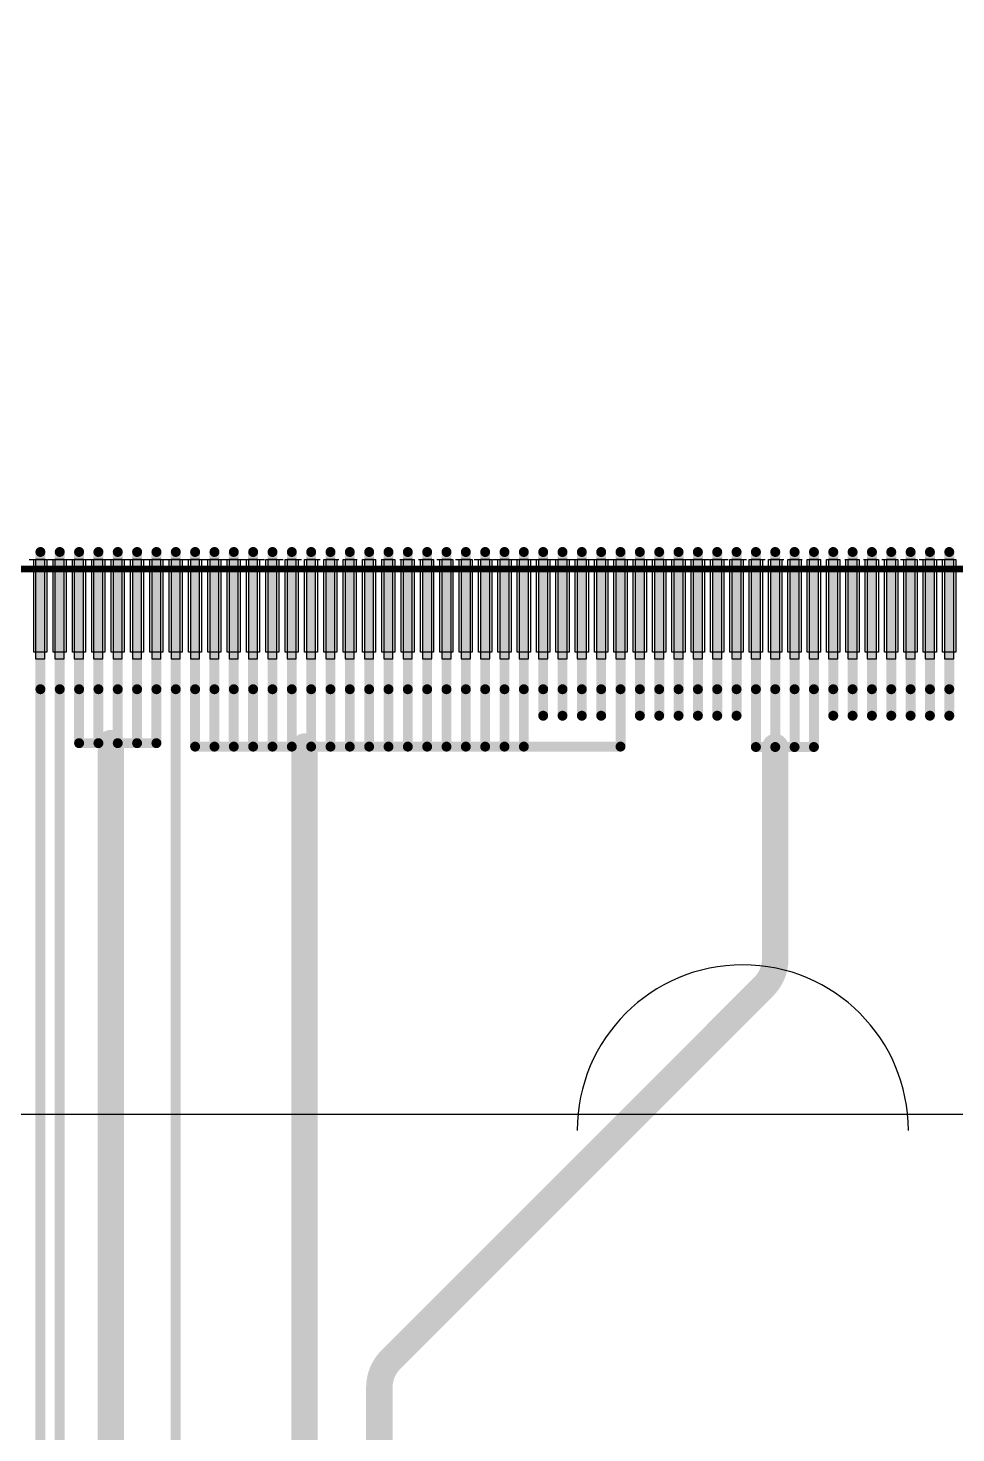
# Model space of a CAD drawing. Header units: millimetres. Extents: x 2479 to 2803, y 2230 to 2386.
# Drawn here: x 2635.86 to 2642.87, y 2301.59 to 2312.2 of the extents above; entities that cross this region are included whole.
import ezdxf

# ---------------------------------------------------------------- set-up
doc = ezdxf.new("R2010")
doc.units = ezdxf.units.MM
for name, color, linetype in [('dim', 4, 'Continuous'), ('LAYER_23', 9, 'Continuous'), ('铁框', 232, 'Continuous')]:
    doc.layers.add(name, color=color, linetype=linetype)

# ---------------------------------------------------------------- blocks, each defined once
blk = doc.blocks.new('ROUND_11')
at = {"const_width": 0.0375}
blk.add_lwpolyline([(-0.01875, 0, 1), (0.01875, 0, 1)], format="xyb", close=True, dxfattribs=at)
blk = doc.blocks.new('ROUND_17')
at = {"const_width": 0.1}
blk.add_lwpolyline([(-0.05, 0, 1), (0.05, 0, 1)], format="xyb", close=True, dxfattribs=at)

msp = doc.modelspace()

# ---------------------------------------------------------------- linework, layer by layer
at = {"color": 0}
for p, q in [((2635.868, 2308.187), (2635.966, 2308.187)), ((2635.868, 2308.187), (2635.966, 2308.187)), ((2635.903, 2308.187), (2636.003, 2308.187)), ((2635.903, 2307.487), (2635.903, 2308.187)), ((2635.903, 2308.187), (2636.003, 2308.187)), ((2635.903, 2307.487), (2635.903, 2308.187)), ((2636.003, 2308.187), (2636.003, 2307.487)), ((2636.003, 2308.187), (2636.003, 2307.487)), ((2636.008, 2308.187), (2636.106, 2308.187)), ((2636.008, 2308.187), (2636.106, 2308.187)), ((2636.049, 2308.187), (2636.149, 2308.187)), ((2636.049, 2307.487), (2636.049, 2308.187)), ((2636.049, 2308.187), (2636.149, 2308.187)), ((2636.049, 2307.487), (2636.049, 2308.187)), ((2636.148, 2308.187), (2636.246, 2308.187)), ((2636.148, 2308.187), (2636.246, 2308.187)), ((2636.149, 2308.187), (2636.149, 2307.487)), ((2636.149, 2308.187), (2636.149, 2307.487)), ((2636.195, 2308.187), (2636.295, 2308.187)), ((2636.195, 2307.487), (2636.195, 2308.187)), ((2636.195, 2308.187), (2636.295, 2308.187)), ((2636.195, 2307.487), (2636.195, 2308.187)), ((2636.288, 2308.187), (2636.386, 2308.187)), ((2636.288, 2308.187), (2636.386, 2308.187)), ((2636.295, 2308.187), (2636.295, 2307.487)), ((2636.295, 2308.187), (2636.295, 2307.487)), ((2636.341, 2308.187), (2636.441, 2308.187)), ((2636.341, 2307.487), (2636.341, 2308.187)), ((2636.341, 2308.187), (2636.441, 2308.187)), ((2636.341, 2307.487), (2636.341, 2308.187)), ((2636.428, 2308.187), (2636.526, 2308.187)), ((2636.428, 2308.187), (2636.526, 2308.187)), ((2636.441, 2308.187), (2636.441, 2307.487)), ((2636.441, 2308.187), (2636.441, 2307.487)), ((2636.487, 2308.187), (2636.587, 2308.187)), ((2636.487, 2307.487), (2636.487, 2308.187)), ((2636.487, 2308.187), (2636.587, 2308.187)), ((2636.487, 2307.487), (2636.487, 2308.187)), ((2636.568, 2308.187), (2636.666, 2308.187)), ((2636.568, 2308.187), (2636.666, 2308.187)), ((2636.587, 2308.187), (2636.587, 2307.487)), ((2636.587, 2308.187), (2636.587, 2307.487)), ((2636.633, 2308.187), (2636.733, 2308.187)), ((2636.633, 2307.487), (2636.633, 2308.187)), ((2636.633, 2308.187), (2636.733, 2308.187)), ((2636.633, 2307.487), (2636.633, 2308.187)), ((2636.708, 2308.187), (2636.806, 2308.187)), ((2636.708, 2308.187), (2636.806, 2308.187)), ((2636.733, 2308.187), (2636.733, 2307.487)), ((2636.733, 2308.187), (2636.733, 2307.487)), ((2636.779, 2308.187), (2636.879, 2308.187)), ((2636.779, 2307.487), (2636.779, 2308.187)), ((2636.779, 2308.187), (2636.879, 2308.187)), ((2636.779, 2307.487), (2636.779, 2308.187)), ((2636.848, 2308.187), (2636.946, 2308.187)), ((2636.848, 2308.187), (2636.946, 2308.187)), ((2636.879, 2308.187), (2636.879, 2307.487)), ((2636.879, 2308.187), (2636.879, 2307.487)), ((2636.925, 2308.187), (2637.025, 2308.187)), ((2636.925, 2307.487), (2636.925, 2308.187)), ((2636.925, 2308.187), (2637.025, 2308.187)), ((2636.925, 2307.487), (2636.925, 2308.187)), ((2636.988, 2308.187), (2637.086, 2308.187)), ((2636.988, 2308.187), (2637.086, 2308.187)), ((2637.025, 2308.187), (2637.025, 2307.487)), ((2637.025, 2308.187), (2637.025, 2307.487)), ((2637.071, 2308.187), (2637.171, 2308.187)), ((2637.071, 2307.487), (2637.071, 2308.187)), ((2637.071, 2308.187), (2637.171, 2308.187)), ((2637.071, 2307.487), (2637.071, 2308.187)), ((2637.128, 2308.187), (2637.226, 2308.187)), ((2637.128, 2308.187), (2637.226, 2308.187)), ((2637.171, 2308.187), (2637.171, 2307.487)), ((2637.171, 2308.187), (2637.171, 2307.487)), ((2637.217, 2308.187), (2637.317, 2308.187)), ((2637.217, 2307.487), (2637.217, 2308.187)), ((2637.217, 2308.187), (2637.317, 2308.187)), ((2637.217, 2307.487), (2637.217, 2308.187)), ((2637.268, 2308.187), (2637.366, 2308.187)), ((2637.268, 2308.187), (2637.366, 2308.187)), ((2637.317, 2308.187), (2637.317, 2307.487)), ((2637.317, 2308.187), (2637.317, 2307.487)), ((2637.363, 2308.187), (2637.463, 2308.187)), ((2637.363, 2307.487), (2637.363, 2308.187)), ((2637.363, 2308.187), (2637.463, 2308.187)), ((2637.363, 2307.487), (2637.363, 2308.187)), ((2637.408, 2308.187), (2637.506, 2308.187)), ((2637.408, 2308.187), (2637.506, 2308.187)), ((2637.463, 2308.187), (2637.463, 2307.487)), ((2637.463, 2308.187), (2637.463, 2307.487)), ((2637.509, 2308.187), (2637.609, 2308.187)), ((2637.509, 2307.487), (2637.509, 2308.187)), ((2637.509, 2308.187), (2637.609, 2308.187)), ((2637.509, 2307.487), (2637.509, 2308.187)), ((2637.548, 2308.187), (2637.646, 2308.187)), ((2637.548, 2308.187), (2637.646, 2308.187)), ((2637.609, 2308.187), (2637.609, 2307.487)), ((2637.609, 2308.187), (2637.609, 2307.487)), ((2637.655, 2308.187), (2637.755, 2308.187)), ((2637.655, 2307.487), (2637.655, 2308.187)), ((2637.655, 2308.187), (2637.755, 2308.187)), ((2637.655, 2307.487), (2637.655, 2308.187)), ((2637.688, 2308.187), (2637.786, 2308.187)), ((2637.688, 2308.187), (2637.786, 2308.187)), ((2637.755, 2308.187), (2637.755, 2307.487)), ((2637.755, 2308.187), (2637.755, 2307.487)), ((2637.801, 2308.187), (2637.901, 2308.187)), ((2637.801, 2307.487), (2637.801, 2308.187)), ((2637.801, 2308.187), (2637.901, 2308.187)), ((2637.801, 2307.487), (2637.801, 2308.187)), ((2637.828, 2308.187), (2637.926, 2308.187)), ((2637.828, 2308.187), (2637.926, 2308.187)), ((2637.901, 2308.187), (2637.901, 2307.487)), ((2637.901, 2308.187), (2637.901, 2307.487)), ((2637.947, 2308.187), (2638.047, 2308.187)), ((2637.947, 2307.487), (2637.947, 2308.187)), ((2637.947, 2308.187), (2638.047, 2308.187)), ((2637.947, 2307.487), (2637.947, 2308.187)), ((2637.968, 2308.187), (2638.066, 2308.187)), ((2637.968, 2308.187), (2638.066, 2308.187)), ((2638.047, 2308.187), (2638.047, 2307.487)), ((2638.047, 2308.187), (2638.047, 2307.487)), ((2638.093, 2308.187), (2638.193, 2308.187)), ((2638.093, 2307.487), (2638.093, 2308.187)), ((2638.093, 2308.187), (2638.193, 2308.187)), ((2638.093, 2307.487), (2638.093, 2308.187)), ((2638.108, 2308.187), (2638.206, 2308.187)), ((2638.108, 2308.187), (2638.206, 2308.187)), ((2638.193, 2308.187), (2638.193, 2307.487)), ((2638.193, 2308.187), (2638.193, 2307.487)), ((2638.239, 2308.187), (2638.339, 2308.187)), ((2638.239, 2307.487), (2638.239, 2308.187)), ((2638.239, 2308.187), (2638.339, 2308.187)), ((2638.239, 2307.487), (2638.239, 2308.187)), ((2638.248, 2308.187), (2638.346, 2308.187)), ((2638.248, 2308.187), (2638.346, 2308.187)), ((2638.339, 2308.187), (2638.339, 2307.487)), ((2638.339, 2308.187), (2638.339, 2307.487)), ((2638.385, 2308.187), (2638.485, 2308.187)), ((2638.385, 2307.487), (2638.385, 2308.187)), ((2638.385, 2308.187), (2638.485, 2308.187)), ((2638.385, 2307.487), (2638.385, 2308.187)), ((2638.388, 2308.187), (2638.486, 2308.187)), ((2638.388, 2308.187), (2638.486, 2308.187)), ((2638.485, 2308.187), (2638.485, 2307.487)), ((2638.485, 2308.187), (2638.485, 2307.487)), ((2638.528, 2308.187), (2638.626, 2308.187)), ((2638.528, 2308.187), (2638.626, 2308.187)), ((2638.531, 2308.187), (2638.631, 2308.187)), ((2638.531, 2307.487), (2638.531, 2308.187)), ((2638.531, 2308.187), (2638.631, 2308.187)), ((2638.531, 2307.487), (2638.531, 2308.187)), ((2638.631, 2308.187), (2638.631, 2307.487)), ((2638.631, 2308.187), (2638.631, 2307.487)), ((2638.668, 2308.187), (2638.766, 2308.187)), ((2638.668, 2308.187), (2638.766, 2308.187)), ((2638.677, 2308.187), (2638.777, 2308.187)), ((2638.677, 2307.487), (2638.677, 2308.187)), ((2638.677, 2308.187), (2638.777, 2308.187)), ((2638.677, 2307.487), (2638.677, 2308.187)), ((2638.777, 2308.187), (2638.777, 2307.487)), ((2638.777, 2308.187), (2638.777, 2307.487)), ((2638.808, 2308.187), (2638.906, 2308.187)), ((2638.808, 2308.187), (2638.906, 2308.187)), ((2638.823, 2308.187), (2638.923, 2308.187)), ((2638.823, 2307.487), (2638.823, 2308.187)), ((2638.823, 2308.187), (2638.923, 2308.187)), ((2638.823, 2307.487), (2638.823, 2308.187)), ((2638.923, 2308.187), (2638.923, 2307.487)), ((2638.923, 2308.187), (2638.923, 2307.487)), ((2638.948, 2308.187), (2639.046, 2308.187)), ((2638.948, 2308.187), (2639.046, 2308.187)), ((2638.969, 2308.187), (2639.069, 2308.187)), ((2638.969, 2307.487), (2638.969, 2308.187)), ((2638.969, 2308.187), (2639.069, 2308.187)), ((2638.969, 2307.487), (2638.969, 2308.187)), ((2639.069, 2308.187), (2639.069, 2307.487)), ((2639.069, 2308.187), (2639.069, 2307.487)), ((2639.088, 2308.187), (2639.186, 2308.187)), ((2639.088, 2308.187), (2639.186, 2308.187)), ((2639.115, 2308.187), (2639.215, 2308.187)), ((2639.115, 2307.487), (2639.115, 2308.187)), ((2639.115, 2308.187), (2639.215, 2308.187)), ((2639.115, 2307.487), (2639.115, 2308.187)), ((2639.215, 2308.187), (2639.215, 2307.487)), ((2639.215, 2308.187), (2639.215, 2307.487)), ((2639.228, 2308.187), (2639.326, 2308.187)), ((2639.228, 2308.187), (2639.326, 2308.187)), ((2639.261, 2308.187), (2639.361, 2308.187)), ((2639.261, 2307.487), (2639.261, 2308.187)), ((2639.261, 2308.187), (2639.361, 2308.187)), ((2639.261, 2307.487), (2639.261, 2308.187)), ((2639.361, 2308.187), (2639.361, 2307.487)), ((2639.361, 2308.187), (2639.361, 2307.487)), ((2639.368, 2308.187), (2639.466, 2308.187)), ((2639.368, 2308.187), (2639.466, 2308.187)), ((2639.407, 2308.187), (2639.507, 2308.187)), ((2639.407, 2307.487), (2639.407, 2308.187)), ((2639.407, 2308.187), (2639.507, 2308.187)), ((2639.407, 2307.487), (2639.407, 2308.187)), ((2639.507, 2308.187), (2639.507, 2307.487)), ((2639.507, 2308.187), (2639.507, 2307.487)), ((2639.508, 2308.187), (2639.606, 2308.187)), ((2639.508, 2308.187), (2639.606, 2308.187)), ((2639.553, 2308.187), (2639.653, 2308.187)), ((2639.553, 2307.487), (2639.553, 2308.187)), ((2639.553, 2308.187), (2639.653, 2308.187)), ((2639.553, 2307.487), (2639.553, 2308.187)), ((2639.648, 2308.187), (2639.746, 2308.187)), ((2639.648, 2308.187), (2639.746, 2308.187)), ((2639.653, 2308.187), (2639.653, 2307.487)), ((2639.653, 2308.187), (2639.653, 2307.487)), ((2639.699, 2308.187), (2639.799, 2308.187)), ((2639.699, 2307.487), (2639.699, 2308.187)), ((2639.699, 2308.187), (2639.799, 2308.187)), ((2639.699, 2307.487), (2639.699, 2308.187)), ((2639.788, 2308.187), (2639.886, 2308.187)), ((2639.788, 2308.187), (2639.886, 2308.187)), ((2639.799, 2308.187), (2639.799, 2307.487)), ((2639.799, 2308.187), (2639.799, 2307.487)), ((2639.845, 2308.187), (2639.945, 2308.187)), ((2639.845, 2307.487), (2639.845, 2308.187)), ((2639.845, 2308.187), (2639.945, 2308.187)), ((2639.845, 2307.487), (2639.845, 2308.187)), ((2639.928, 2308.187), (2640.026, 2308.187)), ((2639.928, 2308.187), (2640.026, 2308.187)), ((2639.945, 2308.187), (2639.945, 2307.487)), ((2639.945, 2308.187), (2639.945, 2307.487)), ((2639.991, 2308.187), (2640.091, 2308.187)), ((2639.991, 2307.487), (2639.991, 2308.187)), ((2639.991, 2308.187), (2640.091, 2308.187)), ((2639.991, 2307.487), (2639.991, 2308.187)), ((2640.068, 2308.187), (2640.166, 2308.187)), ((2640.068, 2308.187), (2640.166, 2308.187)), ((2640.091, 2308.187), (2640.091, 2307.487)), ((2640.091, 2308.187), (2640.091, 2307.487)), ((2640.137, 2308.187), (2640.237, 2308.187)), ((2640.137, 2307.487), (2640.137, 2308.187)), ((2640.137, 2308.187), (2640.237, 2308.187)), ((2640.137, 2307.487), (2640.137, 2308.187)), ((2640.208, 2308.187), (2640.306, 2308.187)), ((2640.208, 2308.187), (2640.306, 2308.187)), ((2640.237, 2308.187), (2640.237, 2307.487)), ((2640.237, 2308.187), (2640.237, 2307.487)), ((2640.283, 2308.187), (2640.383, 2308.187)), ((2640.283, 2307.487), (2640.283, 2308.187)), ((2640.283, 2308.187), (2640.383, 2308.187)), ((2640.283, 2307.487), (2640.283, 2308.187)), ((2640.348, 2308.187), (2640.446, 2308.187)), ((2640.348, 2308.187), (2640.446, 2308.187)), ((2640.383, 2308.187), (2640.383, 2307.487)), ((2640.383, 2308.187), (2640.383, 2307.487)), ((2640.429, 2308.187), (2640.529, 2308.187)), ((2640.429, 2307.487), (2640.429, 2308.187)), ((2640.429, 2308.187), (2640.529, 2308.187)), ((2640.429, 2307.487), (2640.429, 2308.187)), ((2640.488, 2308.187), (2640.586, 2308.187)), ((2640.488, 2308.187), (2640.586, 2308.187)), ((2640.529, 2308.187), (2640.529, 2307.487)), ((2640.529, 2308.187), (2640.529, 2307.487)), ((2640.575, 2308.187), (2640.675, 2308.187)), ((2640.575, 2307.487), (2640.575, 2308.187)), ((2640.575, 2308.187), (2640.675, 2308.187)), ((2640.575, 2307.487), (2640.575, 2308.187)), ((2640.628, 2308.187), (2640.726, 2308.187)), ((2640.628, 2308.187), (2640.726, 2308.187)), ((2640.675, 2308.187), (2640.675, 2307.487)), ((2640.675, 2308.187), (2640.675, 2307.487)), ((2640.721, 2308.187), (2640.821, 2308.187)), ((2640.721, 2307.487), (2640.721, 2308.187)), ((2640.721, 2308.187), (2640.821, 2308.187)), ((2640.721, 2307.487), (2640.721, 2308.187)), ((2640.768, 2308.187), (2640.866, 2308.187)), ((2640.768, 2308.187), (2640.866, 2308.187)), ((2640.821, 2308.187), (2640.821, 2307.487)), ((2640.821, 2308.187), (2640.821, 2307.487)), ((2640.867, 2308.187), (2640.967, 2308.187)), ((2640.867, 2307.487), (2640.867, 2308.187)), ((2640.867, 2308.187), (2640.967, 2308.187)), ((2640.867, 2307.487), (2640.867, 2308.187)), ((2640.908, 2308.187), (2641.006, 2308.187)), ((2640.908, 2308.187), (2641.006, 2308.187)), ((2640.967, 2308.187), (2640.967, 2307.487)), ((2640.967, 2308.187), (2640.967, 2307.487)), ((2641.013, 2308.187), (2641.113, 2308.187)), ((2641.013, 2307.487), (2641.013, 2308.187)), ((2641.013, 2308.187), (2641.113, 2308.187)), ((2641.013, 2307.487), (2641.013, 2308.187)), ((2641.048, 2308.187), (2641.146, 2308.187)), ((2641.048, 2308.187), (2641.146, 2308.187)), ((2641.113, 2308.187), (2641.113, 2307.487)), ((2641.113, 2308.187), (2641.113, 2307.487)), ((2641.159, 2308.187), (2641.259, 2308.187)), ((2641.159, 2307.487), (2641.159, 2308.187)), ((2641.159, 2308.187), (2641.259, 2308.187)), ((2641.159, 2307.487), (2641.159, 2308.187)), ((2641.188, 2308.187), (2641.286, 2308.187)), ((2641.188, 2308.187), (2641.286, 2308.187)), ((2641.259, 2308.187), (2641.259, 2307.487)), ((2641.259, 2308.187), (2641.259, 2307.487)), ((2641.305, 2308.187), (2641.405, 2308.187)), ((2641.305, 2307.487), (2641.305, 2308.187)), ((2641.305, 2308.187), (2641.405, 2308.187)), ((2641.305, 2307.487), (2641.305, 2308.187)), ((2641.328, 2308.187), (2641.426, 2308.187)), ((2641.328, 2308.187), (2641.426, 2308.187)), ((2641.405, 2308.187), (2641.405, 2307.487)), ((2641.405, 2308.187), (2641.405, 2307.487)), ((2641.451, 2308.187), (2641.551, 2308.187)), ((2641.451, 2307.487), (2641.451, 2308.187)), ((2641.451, 2308.187), (2641.551, 2308.187)), ((2641.451, 2307.487), (2641.451, 2308.187)), ((2641.468, 2308.187), (2641.566, 2308.187)), ((2641.468, 2308.187), (2641.566, 2308.187)), ((2641.551, 2308.187), (2641.551, 2307.487)), ((2641.551, 2308.187), (2641.551, 2307.487)), ((2641.597, 2308.187), (2641.697, 2308.187)), ((2641.597, 2307.487), (2641.597, 2308.187)), ((2641.597, 2308.187), (2641.697, 2308.187)), ((2641.597, 2307.487), (2641.597, 2308.187)), ((2641.608, 2308.187), (2641.706, 2308.187)), ((2641.608, 2308.187), (2641.706, 2308.187)), ((2641.697, 2308.187), (2641.697, 2307.487)), ((2641.697, 2308.187), (2641.697, 2307.487)), ((2641.743, 2308.187), (2641.843, 2308.187)), ((2641.743, 2307.487), (2641.743, 2308.187)), ((2641.743, 2308.187), (2641.843, 2308.187)), ((2641.743, 2307.487), (2641.743, 2308.187)), ((2641.748, 2308.187), (2641.846, 2308.187)), ((2641.748, 2308.187), (2641.846, 2308.187)), ((2641.843, 2308.187), (2641.843, 2307.487)), ((2641.843, 2308.187), (2641.843, 2307.487)), ((2641.888, 2308.187), (2641.986, 2308.187)), ((2641.888, 2308.187), (2641.986, 2308.187)), ((2641.889, 2308.187), (2641.989, 2308.187)), ((2641.889, 2307.487), (2641.889, 2308.187)), ((2641.889, 2308.187), (2641.989, 2308.187)), ((2641.889, 2307.487), (2641.889, 2308.187)), ((2641.989, 2308.187), (2641.989, 2307.487)), ((2641.989, 2308.187), (2641.989, 2307.487)), ((2642.028, 2308.187), (2642.126, 2308.187)), ((2642.028, 2308.187), (2642.126, 2308.187)), ((2642.035, 2308.187), (2642.135, 2308.187)), ((2642.035, 2307.487), (2642.035, 2308.187)), ((2642.035, 2308.187), (2642.135, 2308.187)), ((2642.035, 2307.487), (2642.035, 2308.187)), ((2642.135, 2308.187), (2642.135, 2307.487)), ((2642.135, 2308.187), (2642.135, 2307.487)), ((2642.168, 2308.187), (2642.266, 2308.187)), ((2642.168, 2308.187), (2642.266, 2308.187)), ((2642.181, 2308.187), (2642.281, 2308.187)), ((2642.181, 2307.487), (2642.181, 2308.187)), ((2642.181, 2308.187), (2642.281, 2308.187)), ((2642.181, 2307.487), (2642.181, 2308.187)), ((2642.281, 2308.187), (2642.281, 2307.487)), ((2642.281, 2308.187), (2642.281, 2307.487)), ((2642.308, 2308.187), (2642.406, 2308.187)), ((2642.308, 2308.187), (2642.406, 2308.187)), ((2642.327, 2308.187), (2642.427, 2308.187)), ((2642.327, 2307.487), (2642.327, 2308.187)), ((2642.327, 2308.187), (2642.427, 2308.187)), ((2642.327, 2307.487), (2642.327, 2308.187)), ((2642.427, 2308.187), (2642.427, 2307.487)), ((2642.427, 2308.187), (2642.427, 2307.487)), ((2642.448, 2308.187), (2642.546, 2308.187)), ((2642.448, 2308.187), (2642.546, 2308.187)), ((2642.473, 2308.187), (2642.573, 2308.187)), ((2642.473, 2307.487), (2642.473, 2308.187)), ((2642.473, 2308.187), (2642.573, 2308.187)), ((2642.473, 2307.487), (2642.473, 2308.187)), ((2642.573, 2308.187), (2642.573, 2307.487)), ((2642.573, 2308.187), (2642.573, 2307.487)), ((2642.588, 2308.187), (2642.686, 2308.187)), ((2642.588, 2308.187), (2642.686, 2308.187)), ((2642.619, 2308.187), (2642.719, 2308.187)), ((2642.619, 2307.487), (2642.619, 2308.187)), ((2642.619, 2308.187), (2642.719, 2308.187)), ((2642.619, 2307.487), (2642.619, 2308.187)), ((2642.719, 2308.187), (2642.719, 2307.487)), ((2642.719, 2308.187), (2642.719, 2307.487)), ((2642.728, 2308.187), (2642.826, 2308.187)), ((2642.728, 2308.187), (2642.826, 2308.187)), ((2642.765, 2308.187), (2642.865, 2308.187)), ((2642.765, 2307.487), (2642.765, 2308.187)), ((2642.765, 2308.187), (2642.865, 2308.187)), ((2642.765, 2307.487), (2642.765, 2308.187)), ((2642.865, 2308.187), (2642.865, 2307.487)), ((2642.865, 2308.187), (2642.865, 2307.487)), ((2636.003, 2307.487), (2635.903, 2307.487)), ((2636.003, 2307.487), (2635.903, 2307.487)), ((2636.149, 2307.487), (2636.049, 2307.487)), ((2636.149, 2307.487), (2636.049, 2307.487)), ((2636.295, 2307.487), (2636.195, 2307.487)), ((2636.295, 2307.487), (2636.195, 2307.487)), ((2636.441, 2307.487), (2636.341, 2307.487)), ((2636.441, 2307.487), (2636.341, 2307.487)), ((2636.587, 2307.487), (2636.487, 2307.487)), ((2636.587, 2307.487), (2636.487, 2307.487)), ((2636.733, 2307.487), (2636.633, 2307.487)), ((2636.733, 2307.487), (2636.633, 2307.487)), ((2636.879, 2307.487), (2636.779, 2307.487)), ((2636.879, 2307.487), (2636.779, 2307.487)), ((2637.025, 2307.487), (2636.925, 2307.487)), ((2637.025, 2307.487), (2636.925, 2307.487)), ((2637.171, 2307.487), (2637.071, 2307.487)), ((2637.171, 2307.487), (2637.071, 2307.487)), ((2637.317, 2307.487), (2637.217, 2307.487)), ((2637.317, 2307.487), (2637.217, 2307.487)), ((2637.463, 2307.487), (2637.363, 2307.487)), ((2637.463, 2307.487), (2637.363, 2307.487)), ((2637.609, 2307.487), (2637.509, 2307.487)), ((2637.609, 2307.487), (2637.509, 2307.487)), ((2637.755, 2307.487), (2637.655, 2307.487)), ((2637.755, 2307.487), (2637.655, 2307.487)), ((2637.901, 2307.487), (2637.801, 2307.487)), ((2637.901, 2307.487), (2637.801, 2307.487)), ((2638.047, 2307.487), (2637.947, 2307.487)), ((2638.047, 2307.487), (2637.947, 2307.487)), ((2638.193, 2307.487), (2638.093, 2307.487)), ((2638.193, 2307.487), (2638.093, 2307.487)), ((2638.339, 2307.487), (2638.239, 2307.487)), ((2638.339, 2307.487), (2638.239, 2307.487)), ((2638.485, 2307.487), (2638.385, 2307.487)), ((2638.485, 2307.487), (2638.385, 2307.487)), ((2638.631, 2307.487), (2638.531, 2307.487)), ((2638.631, 2307.487), (2638.531, 2307.487)), ((2638.777, 2307.487), (2638.677, 2307.487)), ((2638.777, 2307.487), (2638.677, 2307.487)), ((2638.923, 2307.487), (2638.823, 2307.487)), ((2638.923, 2307.487), (2638.823, 2307.487)), ((2639.069, 2307.487), (2638.969, 2307.487)), ((2639.069, 2307.487), (2638.969, 2307.487)), ((2639.215, 2307.487), (2639.115, 2307.487)), ((2639.215, 2307.487), (2639.115, 2307.487)), ((2639.361, 2307.487), (2639.261, 2307.487)), ((2639.361, 2307.487), (2639.261, 2307.487)), ((2639.507, 2307.487), (2639.407, 2307.487)), ((2639.507, 2307.487), (2639.407, 2307.487)), ((2639.653, 2307.487), (2639.553, 2307.487)), ((2639.653, 2307.487), (2639.553, 2307.487)), ((2639.799, 2307.487), (2639.699, 2307.487)), ((2639.799, 2307.487), (2639.699, 2307.487)), ((2639.945, 2307.487), (2639.845, 2307.487)), ((2639.945, 2307.487), (2639.845, 2307.487)), ((2640.091, 2307.487), (2639.991, 2307.487)), ((2640.091, 2307.487), (2639.991, 2307.487)), ((2640.237, 2307.487), (2640.137, 2307.487)), ((2640.237, 2307.487), (2640.137, 2307.487)), ((2640.383, 2307.487), (2640.283, 2307.487)), ((2640.383, 2307.487), (2640.283, 2307.487)), ((2640.529, 2307.487), (2640.429, 2307.487)), ((2640.529, 2307.487), (2640.429, 2307.487)), ((2640.675, 2307.487), (2640.575, 2307.487)), ((2640.675, 2307.487), (2640.575, 2307.487)), ((2640.821, 2307.487), (2640.721, 2307.487)), ((2640.821, 2307.487), (2640.721, 2307.487)), ((2640.967, 2307.487), (2640.867, 2307.487)), ((2640.967, 2307.487), (2640.867, 2307.487)), ((2641.113, 2307.487), (2641.013, 2307.487)), ((2641.113, 2307.487), (2641.013, 2307.487)), ((2641.259, 2307.487), (2641.159, 2307.487)), ((2641.259, 2307.487), (2641.159, 2307.487)), ((2641.405, 2307.487), (2641.305, 2307.487)), ((2641.405, 2307.487), (2641.305, 2307.487)), ((2641.551, 2307.487), (2641.451, 2307.487)), ((2641.551, 2307.487), (2641.451, 2307.487)), ((2641.697, 2307.487), (2641.597, 2307.487)), ((2641.697, 2307.487), (2641.597, 2307.487)), ((2641.843, 2307.487), (2641.743, 2307.487)), ((2641.843, 2307.487), (2641.743, 2307.487)), ((2641.989, 2307.487), (2641.889, 2307.487)), ((2641.989, 2307.487), (2641.889, 2307.487)), ((2642.135, 2307.487), (2642.035, 2307.487)), ((2642.135, 2307.487), (2642.035, 2307.487)), ((2642.281, 2307.487), (2642.181, 2307.487)), ((2642.281, 2307.487), (2642.181, 2307.487)), ((2642.427, 2307.487), (2642.327, 2307.487)), ((2642.427, 2307.487), (2642.327, 2307.487)), ((2642.573, 2307.487), (2642.473, 2307.487)), ((2642.573, 2307.487), (2642.473, 2307.487)), ((2642.719, 2307.487), (2642.619, 2307.487)), ((2642.719, 2307.487), (2642.619, 2307.487)), ((2642.865, 2307.487), (2642.765, 2307.487)), ((2642.865, 2307.487), (2642.765, 2307.487))]:
    msp.add_line(p, q, dxfattribs=at)
for points in [[(2635.988, 2308.187), (2635.918, 2308.187), (2635.918, 2307.437), (2635.988, 2307.437)], [(2636.134, 2308.187), (2636.064, 2308.187), (2636.064, 2307.437), (2636.134, 2307.437)], [(2636.28, 2308.187), (2636.21, 2308.187), (2636.21, 2307.437), (2636.28, 2307.437)], [(2636.426, 2308.187), (2636.356, 2308.187), (2636.356, 2307.437), (2636.426, 2307.437)], [(2636.572, 2308.187), (2636.502, 2308.187), (2636.502, 2307.437), (2636.572, 2307.437)], [(2636.718, 2308.187), (2636.648, 2308.187), (2636.648, 2307.437), (2636.718, 2307.437)], [(2636.864, 2308.187), (2636.794, 2308.187), (2636.794, 2307.437), (2636.864, 2307.437)], [(2637.01, 2308.187), (2636.94, 2308.187), (2636.94, 2307.437), (2637.01, 2307.437)], [(2637.156, 2308.187), (2637.086, 2308.187), (2637.086, 2307.437), (2637.156, 2307.437)], [(2637.302, 2308.187), (2637.232, 2308.187), (2637.232, 2307.437), (2637.302, 2307.437)], [(2637.448, 2308.187), (2637.378, 2308.187), (2637.378, 2307.437), (2637.448, 2307.437)], [(2637.594, 2308.187), (2637.524, 2308.187), (2637.524, 2307.437), (2637.594, 2307.437)], [(2637.74, 2308.187), (2637.67, 2308.187), (2637.67, 2307.437), (2637.74, 2307.437)], [(2637.886, 2308.187), (2637.816, 2308.187), (2637.816, 2307.437), (2637.886, 2307.437)], [(2638.032, 2308.187), (2637.962, 2308.187), (2637.962, 2307.437), (2638.032, 2307.437)], [(2638.178, 2308.187), (2638.108, 2308.187), (2638.108, 2307.437), (2638.178, 2307.437)], [(2638.324, 2308.187), (2638.254, 2308.187), (2638.254, 2307.437), (2638.324, 2307.437)], [(2638.47, 2308.187), (2638.4, 2308.187), (2638.4, 2307.437), (2638.47, 2307.437)], [(2638.616, 2308.187), (2638.546, 2308.187), (2638.546, 2307.437), (2638.616, 2307.437)], [(2638.762, 2308.187), (2638.692, 2308.187), (2638.692, 2307.437), (2638.762, 2307.437)], [(2638.908, 2308.187), (2638.838, 2308.187), (2638.838, 2307.437), (2638.908, 2307.437)], [(2639.054, 2308.187), (2638.984, 2308.187), (2638.984, 2307.437), (2639.054, 2307.437)], [(2639.2, 2308.187), (2639.13, 2308.187), (2639.13, 2307.437), (2639.2, 2307.437)], [(2639.346, 2308.187), (2639.276, 2308.187), (2639.276, 2307.437), (2639.346, 2307.437)], [(2639.492, 2308.187), (2639.422, 2308.187), (2639.422, 2307.437), (2639.492, 2307.437)], [(2639.638, 2308.187), (2639.568, 2308.187), (2639.568, 2307.437), (2639.638, 2307.437)], [(2639.784, 2308.187), (2639.714, 2308.187), (2639.714, 2307.437), (2639.784, 2307.437)], [(2639.93, 2308.187), (2639.86, 2308.187), (2639.86, 2307.437), (2639.93, 2307.437)], [(2640.076, 2308.187), (2640.006, 2308.187), (2640.006, 2307.437), (2640.076, 2307.437)], [(2640.222, 2308.187), (2640.152, 2308.187), (2640.152, 2307.437), (2640.222, 2307.437)], [(2640.368, 2308.187), (2640.298, 2308.187), (2640.298, 2307.437), (2640.368, 2307.437)], [(2640.514, 2308.187), (2640.444, 2308.187), (2640.444, 2307.437), (2640.514, 2307.437)], [(2640.66, 2308.187), (2640.59, 2308.187), (2640.59, 2307.437), (2640.66, 2307.437)], [(2640.806, 2308.187), (2640.736, 2308.187), (2640.736, 2307.437), (2640.806, 2307.437)], [(2640.952, 2308.187), (2640.882, 2308.187), (2640.882, 2307.437), (2640.952, 2307.437)], [(2641.098, 2308.187), (2641.028, 2308.187), (2641.028, 2307.437), (2641.098, 2307.437)], [(2641.244, 2308.187), (2641.174, 2308.187), (2641.174, 2307.437), (2641.244, 2307.437)], [(2641.39, 2308.187), (2641.32, 2308.187), (2641.32, 2307.437), (2641.39, 2307.437)], [(2641.536, 2308.187), (2641.466, 2308.187), (2641.466, 2307.437), (2641.536, 2307.437)], [(2641.682, 2308.187), (2641.612, 2308.187), (2641.612, 2307.437), (2641.682, 2307.437)], [(2641.828, 2308.187), (2641.758, 2308.187), (2641.758, 2307.437), (2641.828, 2307.437)], [(2641.974, 2308.187), (2641.904, 2308.187), (2641.904, 2307.437), (2641.974, 2307.437)], [(2642.12, 2308.187), (2642.05, 2308.187), (2642.05, 2307.437), (2642.12, 2307.437)], [(2642.266, 2308.187), (2642.196, 2308.187), (2642.196, 2307.437), (2642.266, 2307.437)], [(2642.412, 2308.187), (2642.342, 2308.187), (2642.342, 2307.437), (2642.412, 2307.437)], [(2642.558, 2308.187), (2642.488, 2308.187), (2642.488, 2307.437), (2642.558, 2307.437)], [(2642.704, 2308.187), (2642.634, 2308.187), (2642.634, 2307.437), (2642.704, 2307.437)], [(2642.85, 2308.187), (2642.78, 2308.187), (2642.78, 2307.437), (2642.85, 2307.437)]]:
    msp.add_lwpolyline(points, close=True)
at = {"layer": 'dim', "color": 232}
msp.add_arc((2641.257, 2303.877), 1.25, 0, 180, dxfattribs=at)
at = {"layer": 'LAYER_23'}
for points, const_width in [([(2635.954, 2308.243), (2635.954, 2307.207)], 0.075), ([(2636.1, 2308.243), (2636.1, 2307.207)], 0.075), ([(2636.246, 2308.243), (2636.246, 2307.207)], 0.075), ([(2636.392, 2308.243), (2636.392, 2307.207)], 0.075), ([(2636.538, 2308.243), (2636.538, 2307.207)], 0.075), ([(2636.684, 2308.243), (2636.684, 2307.207)], 0.075), ([(2636.83, 2308.243), (2636.83, 2307.207)], 0.075), ([(2636.976, 2308.243), (2636.976, 2307.207)], 0.075), ([(2637.122, 2308.243), (2637.122, 2307.207)], 0.075), ([(2637.268, 2308.243), (2637.268, 2307.207)], 0.075), ([(2637.414, 2308.243), (2637.414, 2307.207)], 0.075), ([(2637.56, 2308.243), (2637.56, 2307.207)], 0.075), ([(2637.706, 2308.243), (2637.706, 2307.207)], 0.075), ([(2637.852, 2308.243), (2637.852, 2307.207)], 0.075), ([(2637.998, 2308.243), (2637.998, 2307.207)], 0.075), ([(2638.144, 2308.243), (2638.144, 2307.207)], 0.075), ([(2638.29, 2308.243), (2638.29, 2307.207)], 0.075), ([(2638.436, 2308.243), (2638.436, 2307.207)], 0.075), ([(2638.582, 2308.243), (2638.582, 2307.207)], 0.075), ([(2638.728, 2308.243), (2638.728, 2307.207)], 0.075), ([(2638.874, 2308.243), (2638.874, 2307.207)], 0.075), ([(2639.02, 2308.243), (2639.02, 2307.207)], 0.075), ([(2639.166, 2308.243), (2639.166, 2307.207)], 0.075), ([(2639.312, 2308.243), (2639.312, 2307.207)], 0.075), ([(2639.458, 2308.243), (2639.458, 2307.207)], 0.075), ([(2639.604, 2308.243), (2639.604, 2307.207)], 0.075), ([(2639.75, 2308.243), (2639.75, 2307.207)], 0.075), ([(2639.896, 2308.243), (2639.896, 2307.207)], 0.075), ([(2640.042, 2308.243), (2640.042, 2307.207)], 0.075), ([(2640.188, 2308.243), (2640.188, 2307.207)], 0.075), ([(2640.334, 2308.243), (2640.334, 2307.207)], 0.075), ([(2640.48, 2308.243), (2640.48, 2307.207)], 0.075), ([(2640.626, 2308.243), (2640.626, 2307.207)], 0.075), ([(2640.772, 2308.243), (2640.772, 2307.207)], 0.075), ([(2640.918, 2308.243), (2640.918, 2307.207)], 0.075), ([(2641.064, 2308.243), (2641.064, 2307.207)], 0.075), ([(2641.21, 2308.243), (2641.21, 2307.207)], 0.075), ([(2641.356, 2308.243), (2641.356, 2307.207)], 0.075), ([(2641.502, 2308.243), (2641.502, 2307.207)], 0.075), ([(2641.648, 2308.243), (2641.648, 2307.207)], 0.075), ([(2641.794, 2308.243), (2641.794, 2307.207)], 0.075), ([(2641.94, 2308.243), (2641.94, 2307.207)], 0.075), ([(2642.086, 2308.243), (2642.086, 2307.207)], 0.075), ([(2642.232, 2308.243), (2642.232, 2307.207)], 0.075), ([(2642.378, 2308.243), (2642.378, 2307.207)], 0.075), ([(2642.524, 2308.243), (2642.524, 2307.207)], 0.075), ([(2642.67, 2308.243), (2642.67, 2307.207)], 0.075), ([(2642.816, 2308.243), (2642.816, 2307.207)], 0.075), ([(2647.214, 2308.115), (2626.314, 2308.115)], 0.0508), ([(2635.954, 2307.207), (2635.954, 2296.629)], 0.075), ([(2636.1, 2307.207), (2636.1, 2298.34)], 0.075), ([(2636.246, 2307.207), (2636.246, 2306.8)], 0.075), ([(2636.392, 2307.207), (2636.392, 2306.8)], 0.075), ([(2636.538, 2307.207), (2636.538, 2306.8)], 0.075), ([(2636.684, 2307.207), (2636.684, 2306.8)], 0.075), ([(2636.83, 2307.207), (2636.83, 2306.8)], 0.075), ([(2636.976, 2307.207), (2636.976, 2299.922)], 0.075), ([(2637.122, 2307.207), (2637.122, 2306.774)], 0.075), ([(2637.268, 2307.207), (2637.268, 2306.774)], 0.075), ([(2637.414, 2307.207), (2637.414, 2306.774)], 0.075), ([(2637.56, 2307.207), (2637.56, 2306.774)], 0.075), ([(2637.706, 2307.207), (2637.706, 2306.774)], 0.075), ([(2637.852, 2307.207), (2637.852, 2306.774)], 0.075), ([(2637.998, 2307.207), (2637.998, 2306.774)], 0.075), ([(2638.144, 2307.207), (2638.144, 2306.774)], 0.075), ([(2638.29, 2307.207), (2638.29, 2306.774)], 0.075), ([(2638.436, 2307.207), (2638.436, 2306.774)], 0.075), ([(2638.582, 2307.207), (2638.582, 2306.774)], 0.075), ([(2638.728, 2307.207), (2638.728, 2306.774)], 0.075), ([(2638.874, 2307.207), (2638.874, 2306.774)], 0.075), ([(2639.02, 2307.207), (2639.02, 2306.774)], 0.075), ([(2639.166, 2307.207), (2639.166, 2306.774)], 0.075), ([(2639.312, 2307.207), (2639.312, 2306.774)], 0.075), ([(2639.458, 2307.207), (2639.458, 2306.774)], 0.075), ([(2639.604, 2307.207), (2639.604, 2306.774)], 0.075), ([(2639.75, 2307.207), (2639.75, 2307.007)], 0.075), ([(2639.896, 2307.207), (2639.896, 2307.007)], 0.075), ([(2640.042, 2307.207), (2640.042, 2307.007)], 0.075), ([(2640.188, 2307.207), (2640.188, 2307.007)], 0.075), ([(2640.334, 2307.207), (2640.334, 2306.774)], 0.075), ([(2640.48, 2307.207), (2640.48, 2307.007)], 0.075), ([(2640.626, 2307.207), (2640.626, 2307.007)], 0.075), ([(2640.772, 2307.207), (2640.772, 2307.007)], 0.075), ([(2640.918, 2307.207), (2640.918, 2307.007)], 0.075), ([(2641.064, 2307.207), (2641.064, 2307.007)], 0.075), ([(2641.21, 2307.207), (2641.21, 2307.007)], 0.075), ([(2641.356, 2307.207), (2641.356, 2306.771)], 0.075), ([(2641.502, 2307.207), (2641.502, 2306.771)], 0.075), ([(2641.648, 2307.207), (2641.648, 2306.771)], 0.075), ([(2641.794, 2307.207), (2641.794, 2306.771)], 0.075), ([(2641.94, 2307.207), (2641.94, 2307.007)], 0.075), ([(2642.086, 2307.207), (2642.086, 2307.007)], 0.075), ([(2642.232, 2307.207), (2642.232, 2307.007)], 0.075), ([(2642.378, 2307.207), (2642.378, 2307.007)], 0.075), ([(2642.524, 2307.207), (2642.524, 2307.007)], 0.075), ([(2642.67, 2307.207), (2642.67, 2307.007)], 0.075), ([(2642.816, 2307.207), (2642.816, 2307.007)], 0.075), ([(2636.83, 2306.8), (2636.246, 2306.8)], 0.075), ([(2636.485, 2301.137), (2636.485, 2306.8)], 0.2), ([(2637.948, 2306.774), (2637.948, 2301.157)], 0.2), ([(2641.502, 2306.771), (2641.502, 2305.173)], 0.2), ([(2640.334, 2306.774), (2637.122, 2306.774)], 0.075), ([(2641.794, 2306.771), (2641.356, 2306.771)], 0.075), ([(2641.414, 2304.961), (2638.601, 2302.148)], 0.2), ([(2638.513, 2299.668), (2638.513, 2301.936)], 0.2)]:
    msp.add_lwpolyline(points, dxfattribs=dict(at, const_width=const_width))
at = {"layer": 'LAYER_23', "const_width": 0.2}
for points in [[(2641.414, 2304.961, 0.198913), (2641.502, 2305.173)], [(2638.601, 2302.148, 0.198913), (2638.513, 2301.936)]]:
    msp.add_lwpolyline(points, format="xyb", dxfattribs=at)
at = {"layer": '铁框', "color": 232, "ltscale": 5}
msp.add_lwpolyline([(2618.907, 2304.198), (2618.907, 2354.998, -0.414214), (2619.107, 2355.198), (2654.407, 2355.198, -0.414214), (2654.607, 2354.998), (2654.607, 2304.198, -0.414214), (2654.407, 2303.998), (2619.107, 2303.998, -0.414214)], format="xyb", close=True, dxfattribs=at)

# ---------------------------------------------------------------- block references
at = {"layer": 'LAYER_23'}
for name, p in [('ROUND_11', (2635.954, 2308.243)), ('ROUND_11', (2636.1, 2308.243)), ('ROUND_11', (2636.246, 2308.243)), ('ROUND_11', (2636.392, 2308.243)), ('ROUND_11', (2636.538, 2308.243)), ('ROUND_11', (2636.684, 2308.243)), ('ROUND_11', (2636.83, 2308.243)), ('ROUND_11', (2636.976, 2308.243)), ('ROUND_11', (2637.122, 2308.243)), ('ROUND_11', (2637.268, 2308.243)), ('ROUND_11', (2637.414, 2308.243)), ('ROUND_11', (2637.56, 2308.243)), ('ROUND_11', (2637.706, 2308.243)), ('ROUND_11', (2637.852, 2308.243)), ('ROUND_11', (2637.998, 2308.243)), ('ROUND_11', (2638.144, 2308.243)), ('ROUND_11', (2638.29, 2308.243)), ('ROUND_11', (2638.436, 2308.243)), ('ROUND_11', (2638.582, 2308.243)), ('ROUND_11', (2638.728, 2308.243)), ('ROUND_11', (2638.874, 2308.243)), ('ROUND_11', (2639.02, 2308.243)), ('ROUND_11', (2639.166, 2308.243)), ('ROUND_11', (2639.312, 2308.243)), ('ROUND_11', (2639.458, 2308.243)), ('ROUND_11', (2639.604, 2308.243)), ('ROUND_11', (2639.75, 2308.243)), ('ROUND_11', (2639.896, 2308.243)), ('ROUND_11', (2640.042, 2308.243)), ('ROUND_11', (2640.188, 2308.243)), ('ROUND_11', (2640.334, 2308.243)), ('ROUND_11', (2640.48, 2308.243)), ('ROUND_11', (2640.626, 2308.243)), ('ROUND_11', (2640.772, 2308.243)), ('ROUND_11', (2640.918, 2308.243)), ('ROUND_11', (2641.064, 2308.243)), ('ROUND_11', (2641.21, 2308.243)), ('ROUND_11', (2641.356, 2308.243)), ('ROUND_11', (2641.502, 2308.243)), ('ROUND_11', (2641.648, 2308.243)), ('ROUND_11', (2641.794, 2308.243)), ('ROUND_11', (2641.94, 2308.243)), ('ROUND_11', (2642.086, 2308.243)), ('ROUND_11', (2642.232, 2308.243)), ('ROUND_11', (2642.378, 2308.243)), ('ROUND_11', (2642.524, 2308.243)), ('ROUND_11', (2642.67, 2308.243)), ('ROUND_11', (2642.816, 2308.243)), ('ROUND_11', (2635.954, 2307.207)), ('ROUND_11', (2635.954, 2307.207)), ('ROUND_11', (2636.1, 2307.207)), ('ROUND_11', (2636.1, 2307.207)), ('ROUND_11', (2636.246, 2307.207)), ('ROUND_11', (2636.246, 2307.207)), ('ROUND_11', (2636.392, 2307.207)), ('ROUND_11', (2636.392, 2307.207)), ('ROUND_11', (2636.538, 2307.207)), ('ROUND_11', (2636.538, 2307.207)), ('ROUND_11', (2636.684, 2307.207)), ('ROUND_11', (2636.684, 2307.207)), ('ROUND_11', (2636.83, 2307.207)), ('ROUND_11', (2636.83, 2307.207)), ('ROUND_11', (2636.976, 2307.207)), ('ROUND_11', (2636.976, 2307.207)), ('ROUND_11', (2637.122, 2307.207)), ('ROUND_11', (2637.122, 2307.207)), ('ROUND_11', (2637.268, 2307.207)), ('ROUND_11', (2637.268, 2307.207)), ('ROUND_11', (2637.414, 2307.207)), ('ROUND_11', (2637.414, 2307.207)), ('ROUND_11', (2637.56, 2307.207)), ('ROUND_11', (2637.56, 2307.207)), ('ROUND_11', (2637.706, 2307.207)), ('ROUND_11', (2637.706, 2307.207)), ('ROUND_11', (2637.852, 2307.207)), ('ROUND_11', (2637.852, 2307.207)), ('ROUND_11', (2637.998, 2307.207)), ('ROUND_11', (2637.998, 2307.207)), ('ROUND_11', (2638.144, 2307.207)), ('ROUND_11', (2638.144, 2307.207)), ('ROUND_11', (2638.29, 2307.207)), ('ROUND_11', (2638.29, 2307.207)), ('ROUND_11', (2638.436, 2307.207)), ('ROUND_11', (2638.436, 2307.207)), ('ROUND_11', (2638.582, 2307.207)), ('ROUND_11', (2638.582, 2307.207)), ('ROUND_11', (2638.728, 2307.207)), ('ROUND_11', (2638.728, 2307.207)), ('ROUND_11', (2638.874, 2307.207)), ('ROUND_11', (2638.874, 2307.207)), ('ROUND_11', (2639.02, 2307.207)), ('ROUND_11', (2639.02, 2307.207)), ('ROUND_11', (2639.166, 2307.207)), ('ROUND_11', (2639.166, 2307.207)), ('ROUND_11', (2639.312, 2307.207)), ('ROUND_11', (2639.312, 2307.207)), ('ROUND_11', (2639.458, 2307.207)), ('ROUND_11', (2639.458, 2307.207)), ('ROUND_11', (2639.604, 2307.207)), ('ROUND_11', (2639.604, 2307.207)), ('ROUND_11', (2639.75, 2307.207)), ('ROUND_11', (2639.75, 2307.207)), ('ROUND_11', (2639.896, 2307.207)), ('ROUND_11', (2639.896, 2307.207)), ('ROUND_11', (2640.042, 2307.207)), ('ROUND_11', (2640.042, 2307.207)), ('ROUND_11', (2640.188, 2307.207)), ('ROUND_11', (2640.188, 2307.207)), ('ROUND_11', (2640.334, 2307.207)), ('ROUND_11', (2640.334, 2307.207)), ('ROUND_11', (2640.48, 2307.207)), ('ROUND_11', (2640.48, 2307.207)), ('ROUND_11', (2640.626, 2307.207)), ('ROUND_11', (2640.626, 2307.207)), ('ROUND_11', (2640.772, 2307.207)), ('ROUND_11', (2640.772, 2307.207)), ('ROUND_11', (2640.918, 2307.207)), ('ROUND_11', (2640.918, 2307.207)), ('ROUND_11', (2641.064, 2307.207)), ('ROUND_11', (2641.064, 2307.207)), ('ROUND_11', (2641.21, 2307.207)), ('ROUND_11', (2641.21, 2307.207)), ('ROUND_11', (2641.356, 2307.207)), ('ROUND_11', (2641.356, 2307.207)), ('ROUND_11', (2641.502, 2307.207)), ('ROUND_11', (2641.502, 2307.207)), ('ROUND_11', (2641.648, 2307.207)), ('ROUND_11', (2641.648, 2307.207)), ('ROUND_11', (2641.794, 2307.207)), ('ROUND_11', (2641.794, 2307.207)), ('ROUND_11', (2641.94, 2307.207)), ('ROUND_11', (2641.94, 2307.207)), ('ROUND_11', (2642.086, 2307.207)), ('ROUND_11', (2642.086, 2307.207)), ('ROUND_11', (2642.232, 2307.207)), ('ROUND_11', (2642.232, 2307.207)), ('ROUND_11', (2642.378, 2307.207)), ('ROUND_11', (2642.378, 2307.207)), ('ROUND_11', (2642.524, 2307.207)), ('ROUND_11', (2642.524, 2307.207)), ('ROUND_11', (2642.67, 2307.207)), ('ROUND_11', (2642.67, 2307.207)), ('ROUND_11', (2642.816, 2307.207)), ('ROUND_11', (2642.816, 2307.207)), ('ROUND_11', (2639.75, 2307.007)), ('ROUND_11', (2639.896, 2307.007)), ('ROUND_11', (2640.042, 2307.007)), ('ROUND_11', (2640.188, 2307.007)), ('ROUND_11', (2640.48, 2307.007)), ('ROUND_11', (2640.626, 2307.007)), ('ROUND_11', (2640.772, 2307.007)), ('ROUND_11', (2640.918, 2307.007)), ('ROUND_11', (2641.064, 2307.007)), ('ROUND_11', (2641.21, 2307.007)), ('ROUND_11', (2641.94, 2307.007)), ('ROUND_11', (2642.086, 2307.007)), ('ROUND_11', (2642.232, 2307.007)), ('ROUND_11', (2642.378, 2307.007)), ('ROUND_11', (2642.524, 2307.007)), ('ROUND_11', (2642.67, 2307.007)), ('ROUND_11', (2642.816, 2307.007)), ('ROUND_11', (2636.246, 2306.8)), ('ROUND_11', (2636.246, 2306.8)), ('ROUND_11', (2636.392, 2306.8)), ('ROUND_17', (2636.485, 2306.8)), ('ROUND_11', (2636.538, 2306.8)), ('ROUND_11', (2636.684, 2306.8)), ('ROUND_11', (2636.83, 2306.8)), ('ROUND_11', (2636.83, 2306.8)), ('ROUND_17', (2637.948, 2306.774)), ('ROUND_17', (2641.502, 2306.771)), ('ROUND_11', (2637.122, 2306.774)), ('ROUND_11', (2637.122, 2306.774)), ('ROUND_11', (2637.268, 2306.774)), ('ROUND_11', (2637.414, 2306.774)), ('ROUND_11', (2637.56, 2306.774)), ('ROUND_11', (2637.706, 2306.774)), ('ROUND_11', (2637.852, 2306.774)), ('ROUND_11', (2637.998, 2306.774)), ('ROUND_11', (2638.144, 2306.774)), ('ROUND_11', (2638.29, 2306.774)), ('ROUND_11', (2638.436, 2306.774)), ('ROUND_11', (2638.582, 2306.774)), ('ROUND_11', (2638.728, 2306.774)), ('ROUND_11', (2638.874, 2306.774)), ('ROUND_11', (2639.02, 2306.774)), ('ROUND_11', (2639.166, 2306.774)), ('ROUND_11', (2639.312, 2306.774)), ('ROUND_11', (2639.458, 2306.774)), ('ROUND_11', (2639.604, 2306.774)), ('ROUND_11', (2640.334, 2306.774)), ('ROUND_11', (2640.334, 2306.774)), ('ROUND_11', (2641.356, 2306.771)), ('ROUND_11', (2641.356, 2306.771)), ('ROUND_11', (2641.502, 2306.771)), ('ROUND_11', (2641.648, 2306.771)), ('ROUND_11', (2641.794, 2306.771)), ('ROUND_11', (2641.794, 2306.771)), ('ROUND_17', (2641.502, 2305.173)), ('ROUND_17', (2641.502, 2305.173)), ('ROUND_17', (2641.414, 2304.961)), ('ROUND_17', (2641.414, 2304.961)), ('ROUND_17', (2638.601, 2302.148)), ('ROUND_17', (2638.601, 2302.148)), ('ROUND_17', (2638.513, 2301.936)), ('ROUND_17', (2638.513, 2301.936))]:
    msp.add_blockref(name, p, dxfattribs=at)

doc.saveas('drawing.dxf')
